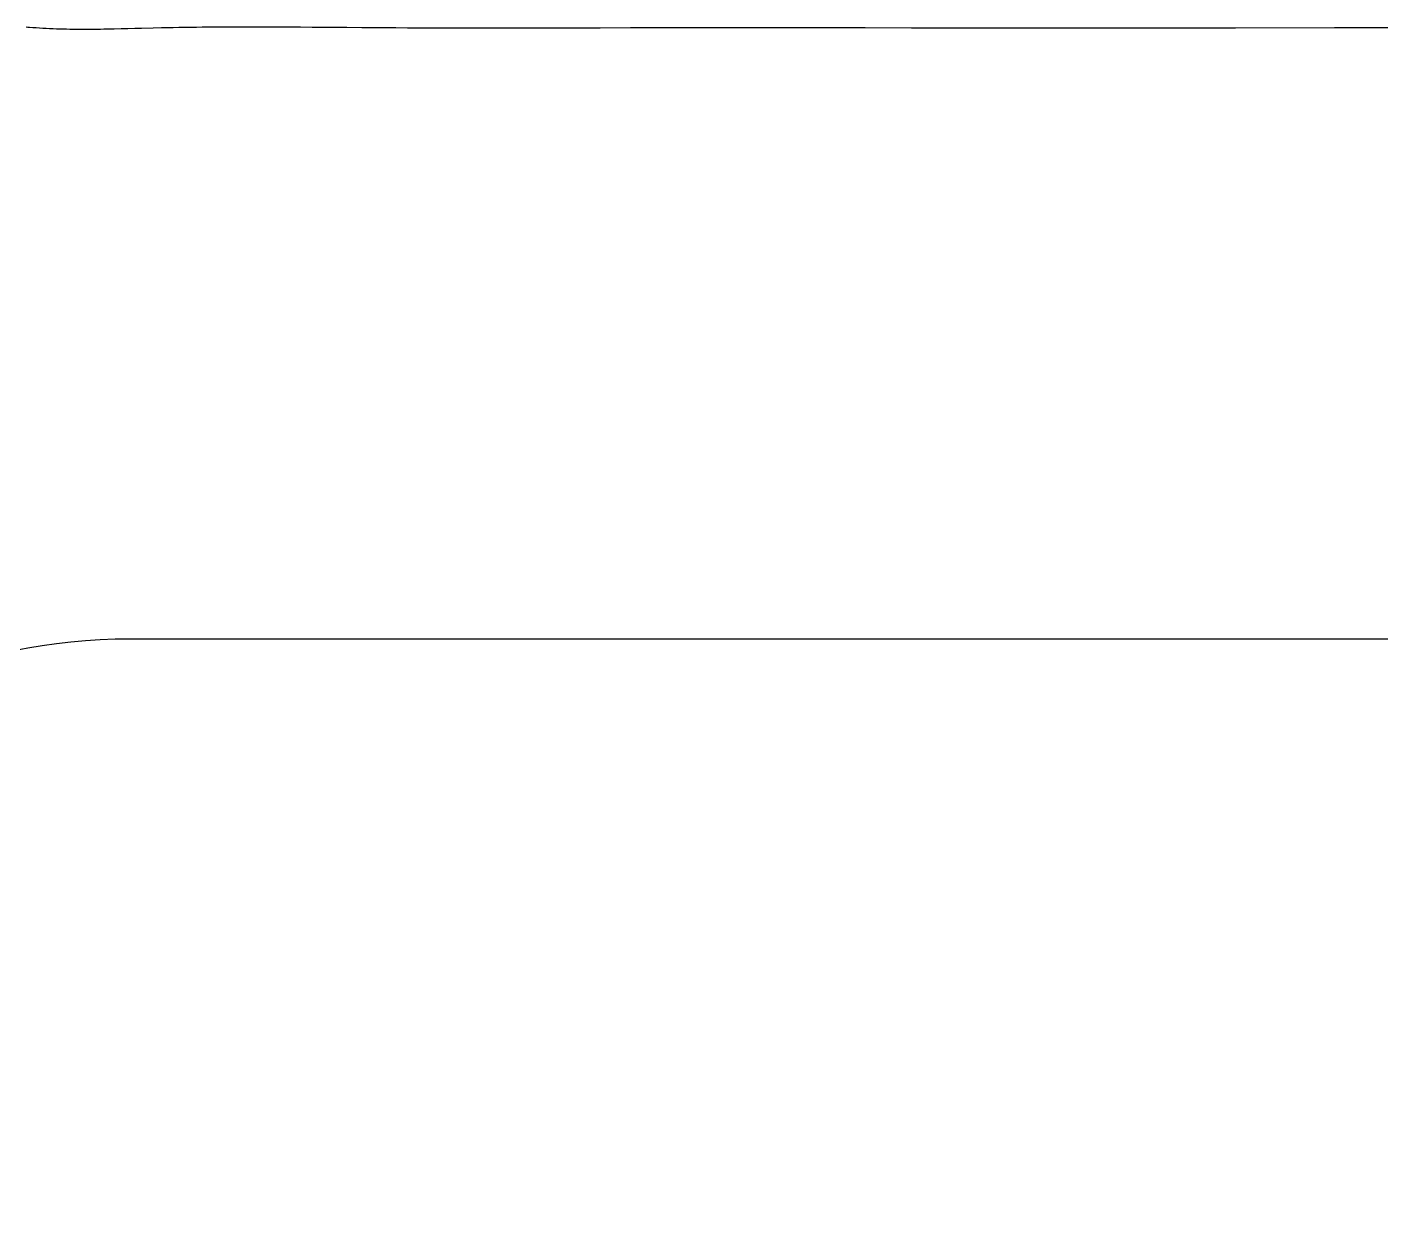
# Model space of a CAD drawing. Header units: millimetres. Extents: x -9 to 276, y -90 to 14.
# Drawn here: x 261.056 to 265.934, y 4.973 to 9.253 of the extents above; entities that cross this region are included whole.
import ezdxf

# ---------------------------------------------------------------- set-up
doc = ezdxf.new("R2010")
doc.units = ezdxf.units.MM
doc.layers.add('BLACK', color=7, linetype='CONTINUOUS')

msp = doc.modelspace()

# ---------------------------------------------------------------- linework, layer by layer
at = {"layer": 'BLACK', "linetype": 'Continuous'}
for p, q in [((261.059034, 9.252276), (261.053045, 9.252787)), ((261.065029, 9.251785), (261.059034, 9.252276)), ((261.077034, 9.250861), (261.065029, 9.251785)), ((261.089062, 9.250012), (261.077034, 9.250861)), ((261.10111, 9.249236), (261.089062, 9.250012)), ((261.113179, 9.248531), (261.10111, 9.249236)), ((261.125267, 9.247894), (261.113179, 9.248531)), ((261.137373, 9.247323), (261.125267, 9.247894)), ((261.149497, 9.246816), (261.137373, 9.247323)), ((261.161638, 9.24637), (261.149497, 9.246816)), ((261.173795, 9.245983), (261.161638, 9.24637)), ((261.185967, 9.245652), (261.173795, 9.245983)), ((261.198154, 9.245376), (261.185967, 9.245652)), ((261.210355, 9.245151), (261.198154, 9.245376)), ((261.222569, 9.244976), (261.210355, 9.245151)), ((261.234795, 9.244848), (261.222569, 9.244976)), ((261.247033, 9.244765), (261.234795, 9.244848)), ((261.259281, 9.244724), (261.247033, 9.244765)), ((261.271539, 9.244723), (261.259281, 9.244724)), ((261.283806, 9.244759), (261.271539, 9.244723)), ((261.296081, 9.244831), (261.283806, 9.244759)), ((261.308364, 9.244936), (261.296081, 9.244831)), ((261.320654, 9.245072), (261.308364, 9.244936)), ((261.332949, 9.245236), (261.320654, 9.245072)), ((261.34525, 9.245425), (261.332949, 9.245236)), ((261.357555, 9.245638), (261.34525, 9.245425)), ((261.369864, 9.245873), (261.357555, 9.245638)), ((261.394489, 9.246395), (261.369864, 9.245873)), ((261.419118, 9.246974), (261.394489, 9.246395)), ((261.443747, 9.24759), (261.419118, 9.246974)), ((261.468367, 9.248225), (261.443747, 9.24759)), ((261.510084, 9.24929), (261.468367, 9.248225)), ((261.539849, 9.25), (261.510084, 9.24929)), ((261.560964, 9.250459), (261.539849, 9.25)), ((261.582055, 9.250878), (261.560964, 9.250459)), ((261.603124, 9.251259), (261.582055, 9.250878)), ((261.624172, 9.251603), (261.603124, 9.251259)), ((261.645198, 9.251911), (261.624172, 9.251603)), ((261.666205, 9.252185), (261.645198, 9.251911)), ((261.687192, 9.252425), (261.666205, 9.252185)), ((261.70816, 9.252633), (261.687192, 9.252425)), ((261.72911, 9.252811), (261.70816, 9.252633)), ((261.750043, 9.252959), (261.72911, 9.252811)), ((261.77096, 9.25308), (261.750043, 9.252959)), ((261.791861, 9.253173), (261.77096, 9.25308)), ((261.812747, 9.25324), (261.791861, 9.253173)), ((261.833619, 9.253284), (261.812747, 9.25324)), ((261.854477, 9.253304), (261.833619, 9.253284)), ((261.875323, 9.253303), (261.854477, 9.253304)), ((261.916979, 9.25324), (261.875323, 9.253303)), ((261.958594, 9.253106), (261.916979, 9.25324)), ((262.000172, 9.25291), (261.958594, 9.253106)), ((262.041721, 9.252663), (262.000172, 9.25291)), ((262.083246, 9.252375), (262.041721, 9.252663)), ((262.124752, 9.252057), (262.083246, 9.252375)), ((262.207736, 9.251368), (262.124752, 9.252057)), ((262.261691, 9.250916), (262.207736, 9.251368)), ((262.329344, 9.250383), (262.261691, 9.250916)), ((262.385378, 9.25), (262.329344, 9.250383)), ((262.427109, 9.249763), (262.385378, 9.25)), ((262.468864, 9.249568), (262.427109, 9.249763)), ((262.510641, 9.249411), (262.468864, 9.249568)), ((262.55244, 9.249291), (262.510641, 9.249411)), ((262.594258, 9.249203), (262.55244, 9.249291)), ((262.636094, 9.249146), (262.594258, 9.249203)), ((262.677945, 9.249116), (262.636094, 9.249146)), ((262.719812, 9.249111), (262.677945, 9.249116)), ((262.761691, 9.249128), (262.719812, 9.249111)), ((262.803581, 9.249165), (262.761691, 9.249128)), ((262.88739, 9.249285), (262.803581, 9.249165)), ((262.971224, 9.249449), (262.88739, 9.249285)), ((263.055071, 9.249635), (262.971224, 9.249449)), ((263.12067, 9.249782), (263.055071, 9.249635)), ((263.230907, 9.25), (263.12067, 9.249782)), ((263.320306, 9.250126), (263.230907, 9.25)), ((263.409679, 9.250205), (263.320306, 9.250126)), ((263.499028, 9.250245), (263.409679, 9.250205)), ((263.588358, 9.250253), (263.499028, 9.250245)), ((263.677673, 9.250233), (263.588358, 9.250253)), ((263.766976, 9.250195), (263.677673, 9.250233)), ((263.945563, 9.250084), (263.766976, 9.250195)), ((264.076435, 9.25), (263.945563, 9.250084)), ((264.243115, 9.249918), (264.076435, 9.25)), ((264.409812, 9.249865), (264.243115, 9.249918)), ((264.576524, 9.249837), (264.409812, 9.249865)), ((264.743248, 9.249831), (264.576524, 9.249837)), ((265.076723, 9.249864), (264.743248, 9.249831)), ((265.410218, 9.24993), (265.076723, 9.249864)), ((265.767493, 9.25), (265.410218, 9.24993)), ((266.10139, 9.250036), (265.767493, 9.25)), ((271.97645, 7.04795), (261.426449, 7.04795))]:
    msp.add_line(p, q, dxfattribs=at)
at = {"layer": 'BLACK'}
msp.add_arc((261.426454, 4.972946), 2.075004, 90.000138, 179.99989, dxfattribs=at)

doc.saveas('drawing.dxf')
